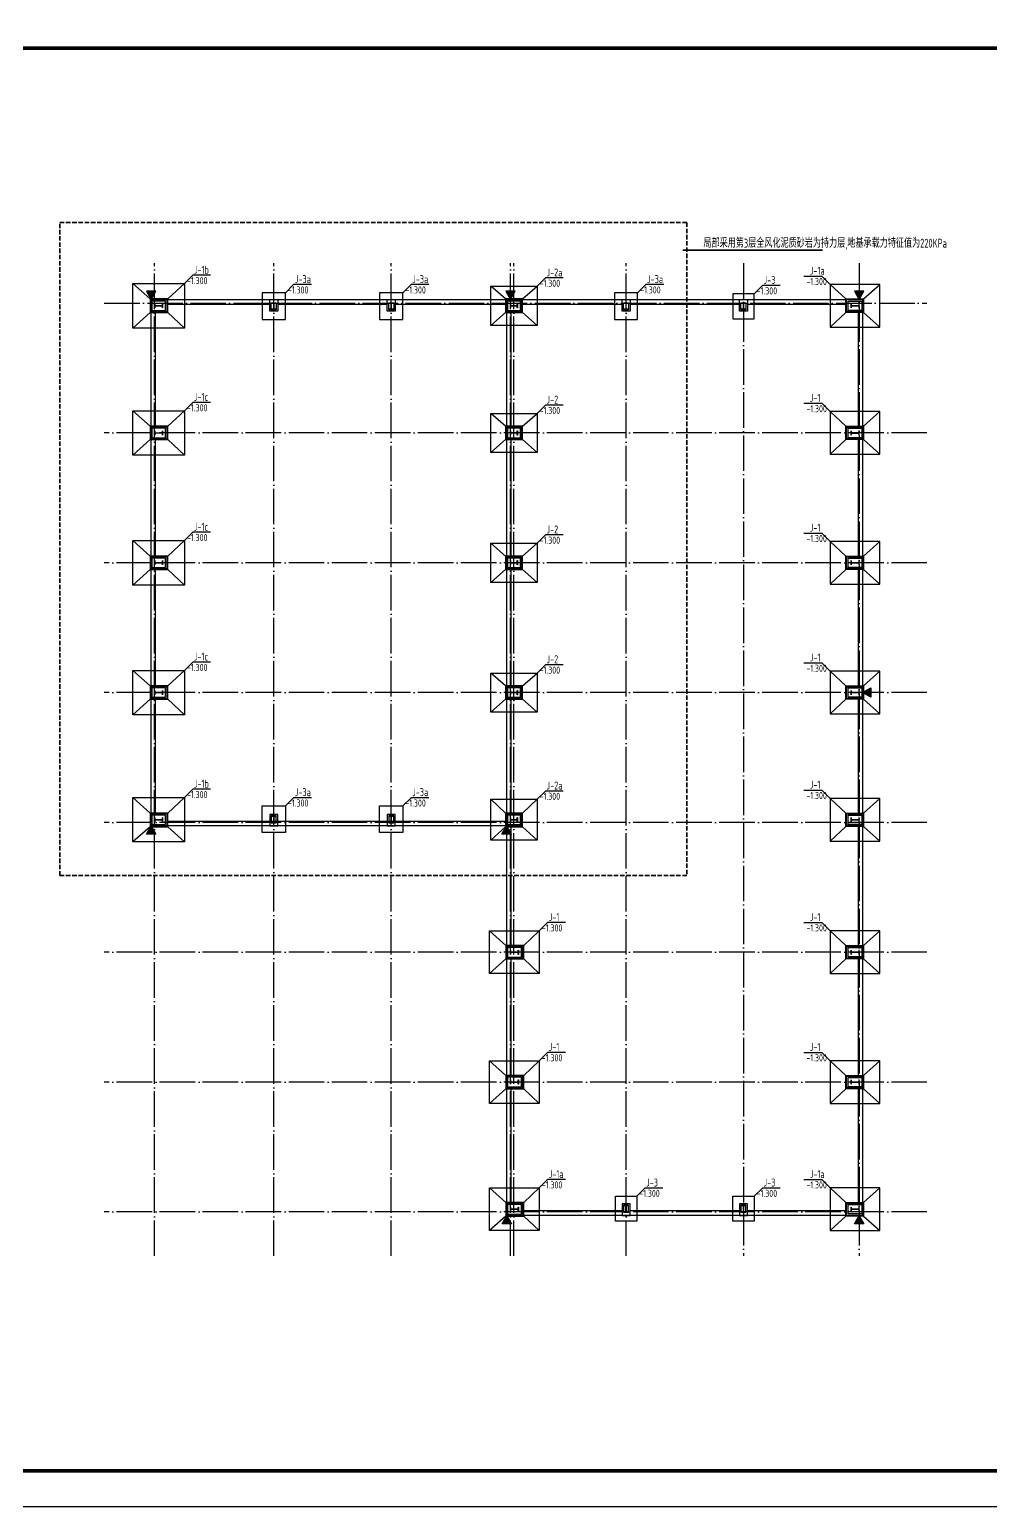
# Model space of a CAD drawing. Extents: x 69728788 to 150163257, y 20675998 to 43663798.
# Drawn here: x 75054591 to 75108611, y 21728288 to 21811338 of the extents above; entities that cross this region are included whole.
import ezdxf

# ---------------------------------------------------------------- set-up
doc = ezdxf.new("R2010")
doc.units = 0
doc.header["$LTSCALE"] = 1000
doc.header["$MEASUREMENT"] = 0
for name, pattern in [('DASH', [0.35, 0.25, -0.1]), ('DASHDOT', [25.4, 12.7, -6.35, 0, -6.35]), ('DOTE', [2.42, 2, -0.2, 0.02, -0.2])]:
    doc.linetypes.add(name, pattern=pattern)
doc.layers.add('20', color=2, linetype='CONTINUOUS', lineweight=35)
for name, color, linetype in [('DHX', 1, 'DASHDOT'), ('DOTE', 251, 'DOTE'), ('PUB_TITLE', 4, 'CONTINUOUS'), ('TEXT', 7, 'CONTINUOUS'), ('基础', 2, 'CONTINUOUS'), ('基础堆坡线', 97, 'CONTINUOUS'), ('填充8#', 8, 'CONTINUOUS'), ('柱', 2, 'CONTINUOUS'), ('梁', 4, 'CONTINUOUS'), ('钢柱', 3, 'CONTINUOUS')]:
    doc.layers.add(name, color=color, linetype=linetype)
doc.styles.add('TSSD_Rein', font='atssdeng.shx', dxfattribs={"width": 0.7, "bigfont": 'atssdchn.shx'})

msp = doc.modelspace()

# ---------------------------------------------------------------- hatches: boundary and pattern name
at = {"layer": 'DHX'}
for points in [[(75061693.1, 21796616.9), (75061160.1, 21796616.9), (75061422.4, 21796152.9)], [(75081893.1, 21796616.9), (75081360.1, 21796616.9), (75081622.4, 21796152.9)], [(75101493.1, 21796616.9), (75100960.1, 21796616.9), (75101222.4, 21796152.9)], [(75101886.4, 21774323.6), (75101886.4, 21773790.6), (75101422.4, 21774052.9)], [(75061693.1, 21766088.8), (75061160.1, 21766088.8), (75061422.4, 21766552.9)], [(75081668.1, 21766088.8), (75081135.1, 21766088.8), (75081397.4, 21766552.9)], [(75081693.1, 21744188.8), (75081160.1, 21744188.8), (75081422.4, 21744652.9)], [(75101493.1, 21744188.8), (75100960.1, 21744188.8), (75101222.4, 21744652.9)]]:
    msp.add_hatch(color=256, dxfattribs=at).paths.add_polyline_path(points)

# ---------------------------------------------------------------- linework, layer by layer
at = {"layer": '20'}
msp.add_line((75091310, 21798940), (75099170, 21798940), dxfattribs=at)
at = {"layer": '20', "linetype": 'DASH'}
msp.add_lwpolyline([(75056290, 21800490), (75091540, 21800490), (75091540, 21763770), (75056290, 21763770)], close=True, dxfattribs=at)
at = {"layer": 'DHX'}
for points in [[(75061693.1, 21796616.9), (75061160.1, 21796616.9), (75061422.4, 21796152.9)], [(75081893.1, 21796616.9), (75081360.1, 21796616.9), (75081622.4, 21796152.9)], [(75101493.1, 21796616.9), (75100960.1, 21796616.9), (75101222.4, 21796152.9)], [(75101886.4, 21774323.6), (75101886.4, 21773790.6), (75101422.4, 21774052.9)], [(75061693.1, 21766088.8), (75061160.1, 21766088.8), (75061422.4, 21766552.9)], [(75081668.1, 21766088.8), (75081135.1, 21766088.8), (75081397.4, 21766552.9)], [(75081693.1, 21744188.8), (75081160.1, 21744188.8), (75081422.4, 21744652.9)], [(75101493.1, 21744188.8), (75100960.1, 21744188.8), (75101222.4, 21744652.9)]]:
    msp.add_lwpolyline(points, close=True, dxfattribs=at)
at = {"layer": 'DOTE', "color": 25, "linetype": 'DOTE'}
for p, q in [((75061622.4, 21742376.8), (75061622.4, 21798198.7)), ((75068322.4, 21742376.8), (75068322.4, 21798198.7)), ((75074922.4, 21742376.8), (75074922.4, 21798198.7)), ((75081622.4, 21742376.8), (75081622.4, 21798198.7)), ((75081822.4, 21742376.8), (75081822.4, 21798198.7)), ((75088122.4, 21742376.8), (75088122.4, 21798198.7)), ((75094722.4, 21798198.7), (75094722.4, 21742376.8)), ((75058794.8, 21795952.9), (75105039.8, 21795952.9)), ((75105039.8, 21788652.9), (75058794.8, 21788652.9)), ((75105039.8, 21781352.9), (75058794.8, 21781352.9)), ((75105039.8, 21774052.9), (75058794.8, 21774052.9)), ((75105039.8, 21766752.9), (75058794.8, 21766752.9)), ((75105039.8, 21759452.9), (75058794.8, 21759452.9)), ((75105039.8, 21752152.9), (75058794.8, 21752152.9)), ((75105039.8, 21744852.9), (75058794.8, 21744852.9))]:
    msp.add_line(p, q, dxfattribs=at)
at = {"layer": 'DOTE', "color": 25}
msp.add_line((75101222.4, 21798198.7), (75101222.4, 21742376.8), dxfattribs=at)
at = {"layer": 'PUB_TITLE'}
msp.add_lwpolyline([(75043830.5, 21728287.7), (75162630.5, 21728287.7), (75162630.5, 21812287.7), (75043830.5, 21812287.7)], close=True, dxfattribs=at)
at = {"layer": 'PUB_TITLE', "const_width": 200}
msp.add_lwpolyline([(75048830.5, 21730287.7), (75160630.5, 21730287.7), (75160630.5, 21810287.7), (75048830.5, 21810287.7)], close=True, dxfattribs=at)
at = {"layer": 'TEXT'}
for p, q in [((75063763.3, 21797518.8), (75063297.4, 21797052.9)), ((75064770.2, 21797518.8), (75063763.3, 21797518.8)), ((75083588.3, 21797368.8), (75083122.4, 21796902.9)), ((75084595.2, 21797368.8), (75083588.3, 21797368.8)), ((75098124.6, 21797468.8), (75099131.5, 21797468.8)), ((75099131.5, 21797468.8), (75099597.4, 21797002.9)), ((75069438.3, 21796993.8), (75068972.4, 21796527.9)), ((75070445.2, 21796993.8), (75069438.3, 21796993.8)), ((75076038.3, 21796993.8), (75075572.4, 21796527.9)), ((75077045.2, 21796993.8), (75076038.3, 21796993.8)), ((75089238.3, 21796993.8), (75088772.4, 21796527.9)), ((75090245.2, 21796993.8), (75089238.3, 21796993.8)), ((75095788.3, 21796943.8), (75095322.4, 21796477.9)), ((75096795.2, 21796943.8), (75095788.3, 21796943.8)), ((75063763.3, 21790368.8), (75063297.4, 21789902.9)), ((75064770.2, 21790368.8), (75063763.3, 21790368.8)), ((75083588.3, 21790218.8), (75083122.4, 21789752.9)), ((75084595.2, 21790218.8), (75083588.3, 21790218.8)), ((75098124.6, 21790318.8), (75099131.5, 21790318.8)), ((75099131.5, 21790318.8), (75099597.4, 21789852.9)), ((75063763.3, 21783068.8), (75063297.4, 21782602.9)), ((75064770.2, 21783068.8), (75063763.3, 21783068.8)), ((75083588.3, 21782918.8), (75083122.4, 21782452.9)), ((75084595.2, 21782918.8), (75083588.3, 21782918.8)), ((75098124.6, 21783018.8), (75099131.5, 21783018.8)), ((75099131.5, 21783018.8), (75099597.4, 21782552.9)), ((75063763.3, 21775768.8), (75063297.4, 21775302.9)), ((75064770.2, 21775768.8), (75063763.3, 21775768.8)), ((75098124.6, 21775718.8), (75099131.5, 21775718.8)), ((75099131.5, 21775718.8), (75099597.4, 21775252.9)), ((75083588.3, 21775618.8), (75083122.4, 21775152.9)), ((75084595.2, 21775618.8), (75083588.3, 21775618.8)), ((75063763.3, 21768618.8), (75063297.4, 21768152.9)), ((75064770.2, 21768618.8), (75063763.3, 21768618.8)), ((75083588.3, 21768518.8), (75083122.4, 21768052.9)), ((75084595.2, 21768518.8), (75083588.3, 21768518.8)), ((75098124.6, 21768568.8), (75099131.5, 21768568.8)), ((75099131.5, 21768568.8), (75099597.4, 21768102.9)), ((75069438.3, 21768143.8), (75068972.4, 21767677.9)), ((75070445.2, 21768143.8), (75069438.3, 21768143.8)), ((75076038.3, 21768143.8), (75075572.4, 21767677.9)), ((75077045.2, 21768143.8), (75076038.3, 21768143.8)), ((75083713.3, 21761118.8), (75083247.4, 21760652.9)), ((75084720.2, 21761118.8), (75083713.3, 21761118.8)), ((75098124.6, 21761118.8), (75099131.5, 21761118.8)), ((75099131.5, 21761118.8), (75099597.4, 21760652.9)), ((75083713.3, 21753818.8), (75083247.4, 21753352.9)), ((75084720.2, 21753818.8), (75083713.3, 21753818.8)), ((75098124.6, 21753818.8), (75099131.5, 21753818.8)), ((75099131.5, 21753818.8), (75099597.4, 21753352.9)), ((75083713.3, 21746668.8), (75083247.4, 21746202.9)), ((75084720.2, 21746668.8), (75083713.3, 21746668.8)), ((75098124.6, 21746668.8), (75099131.5, 21746668.8)), ((75099131.5, 21746668.8), (75099597.4, 21746202.9)), ((75089188.3, 21746193.8), (75088722.4, 21745727.9)), ((75090195.2, 21746193.8), (75089188.3, 21746193.8)), ((75095788.3, 21746193.8), (75095322.4, 21745727.9)), ((75096795.2, 21746193.8), (75095788.3, 21746193.8))]:
    msp.add_line(p, q, dxfattribs=at)
at = {"layer": '基础'}
for points in [[(75060397.4, 21797052.9), (75063297.4, 21797052.9), (75063297.4, 21794552.9), (75060397.4, 21794552.9)], [(75067672.4, 21795027.9), (75068972.4, 21795027.9), (75068972.4, 21796527.9), (75067672.4, 21796527.9)], [(75074272.4, 21795027.9), (75075572.4, 21795027.9), (75075572.4, 21796527.9), (75074272.4, 21796527.9)], [(75080522.4, 21796902.9), (75083122.4, 21796902.9), (75083122.4, 21794702.9), (75080522.4, 21794702.9)], [(75087472.4, 21795027.9), (75088772.4, 21795027.9), (75088772.4, 21796527.9), (75087472.4, 21796527.9)], [(75094122.4, 21795077.9), (75095322.4, 21795077.9), (75095322.4, 21796477.9), (75094122.4, 21796477.9)], [(75102397.4, 21797002.9), (75099597.4, 21797002.9), (75099597.4, 21794602.9), (75102397.4, 21794602.9)], [(75060397.4, 21789902.9), (75063297.4, 21789902.9), (75063297.4, 21787402.9), (75060397.4, 21787402.9)], [(75102397.4, 21789852.9), (75099597.4, 21789852.9), (75099597.4, 21787452.9), (75102397.4, 21787452.9)], [(75080522.4, 21789752.9), (75083122.4, 21789752.9), (75083122.4, 21787552.9), (75080522.4, 21787552.9)], [(75060397.4, 21782602.9), (75063297.4, 21782602.9), (75063297.4, 21780102.9), (75060397.4, 21780102.9)], [(75080522.4, 21782452.9), (75083122.4, 21782452.9), (75083122.4, 21780252.9), (75080522.4, 21780252.9)], [(75102397.4, 21782552.9), (75099597.4, 21782552.9), (75099597.4, 21780152.9), (75102397.4, 21780152.9)], [(75060397.4, 21775302.9), (75063297.4, 21775302.9), (75063297.4, 21772802.9), (75060397.4, 21772802.9)], [(75080522.4, 21775152.9), (75083122.4, 21775152.9), (75083122.4, 21772952.9), (75080522.4, 21772952.9)], [(75102397.4, 21775252.9), (75099597.4, 21775252.9), (75099597.4, 21772852.9), (75102397.4, 21772852.9)], [(75060397.4, 21768152.9), (75063297.4, 21768152.9), (75063297.4, 21765652.9), (75060397.4, 21765652.9)], [(75067672.4, 21767677.9), (75068972.4, 21767677.9), (75068972.4, 21766177.9), (75067672.4, 21766177.9)], [(75074272.4, 21767677.9), (75075572.4, 21767677.9), (75075572.4, 21766177.9), (75074272.4, 21766177.9)], [(75080522.4, 21768052.9), (75083122.4, 21768052.9), (75083122.4, 21765752.9), (75080522.4, 21765752.9)], [(75102397.4, 21768102.9), (75099597.4, 21768102.9), (75099597.4, 21765702.9), (75102397.4, 21765702.9)], [(75080447.4, 21760652.9), (75083247.4, 21760652.9), (75083247.4, 21758252.9), (75080447.4, 21758252.9)], [(75102397.4, 21760652.9), (75099597.4, 21760652.9), (75099597.4, 21758252.9), (75102397.4, 21758252.9)], [(75080447.4, 21753352.9), (75083247.4, 21753352.9), (75083247.4, 21750952.9), (75080447.4, 21750952.9)], [(75102397.4, 21753352.9), (75099597.4, 21753352.9), (75099597.4, 21750952.9), (75102397.4, 21750952.9)], [(75080447.4, 21746202.9), (75083247.4, 21746202.9), (75083247.4, 21743802.9), (75080447.4, 21743802.9)], [(75102397.4, 21746202.9), (75099597.4, 21746202.9), (75099597.4, 21743802.9), (75102397.4, 21743802.9)], [(75087522.4, 21745727.9), (75088722.4, 21745727.9), (75088722.4, 21744327.9), (75087522.4, 21744327.9)], [(75094122.4, 21745727.9), (75095322.4, 21745727.9), (75095322.4, 21744327.9), (75094122.4, 21744327.9)]]:
    msp.add_lwpolyline(points, close=True, dxfattribs=at)
at = {"layer": '基础堆坡线'}
for p, q in [((75061372.4, 21796202.9), (75060397.4, 21797052.9)), ((75062372.4, 21796202), (75063297.4, 21797052.9)), ((75081347.4, 21796202.9), (75080522.4, 21796902.9)), ((75082297.4, 21796202.9), (75083122.4, 21796902.9)), ((75100472.4, 21796202), (75099597.4, 21797002.9)), ((75101472.4, 21796202.9), (75102397.4, 21797002.9)), ((75061372.4, 21795427.9), (75060397.4, 21794552.9)), ((75062372.4, 21795428.7), (75063297.4, 21794552.9)), ((75081347.4, 21795427.9), (75080522.4, 21794702.9)), ((75082297.4, 21795427.9), (75083122.4, 21794702.9)), ((75100472.4, 21795428.7), (75099597.4, 21794602.9)), ((75101472.4, 21795427.9), (75102397.4, 21794602.9)), ((75061372.4, 21789027.9), (75060397.4, 21789902.9)), ((75062372.4, 21789027), (75063297.4, 21789902.9)), ((75100472.4, 21789027), (75099597.4, 21789852.9)), ((75101472.4, 21789027.9), (75102397.4, 21789852.9)), ((75081347.4, 21789027.9), (75080522.4, 21789752.9)), ((75082297.4, 21789027.9), (75083122.4, 21789752.9)), ((75061372.4, 21788277.9), (75060397.4, 21787402.9)), ((75062372.4, 21788278.7), (75063297.4, 21787402.9)), ((75081347.4, 21788277.9), (75080522.4, 21787552.9)), ((75082297.4, 21788277.9), (75083122.4, 21787552.9)), ((75100472.4, 21788278.7), (75099597.4, 21787452.9)), ((75101472.4, 21788277.9), (75102397.4, 21787452.9)), ((75061372.4, 21781727.9), (75060397.4, 21782602.9)), ((75062372.4, 21781727), (75063297.4, 21782602.9)), ((75081347.4, 21781727.9), (75080522.4, 21782452.9)), ((75082297.4, 21781727.9), (75083122.4, 21782452.9)), ((75100472.4, 21781727), (75099597.4, 21782552.9)), ((75101472.4, 21781727.9), (75102397.4, 21782552.9)), ((75061372.4, 21780977.9), (75060397.4, 21780102.9)), ((75062372.4, 21780978.7), (75063297.4, 21780102.9)), ((75081347.4, 21780977.9), (75080522.4, 21780252.9)), ((75082297.4, 21780977.9), (75083122.4, 21780252.9)), ((75100472.4, 21780978.7), (75099597.4, 21780152.9)), ((75101472.4, 21780977.9), (75102397.4, 21780152.9)), ((75061372.4, 21774427.9), (75060397.4, 21775302.9)), ((75062372.4, 21774427), (75063297.4, 21775302.9)), ((75081347.4, 21774427.9), (75080522.4, 21775152.9)), ((75082297.4, 21774427.9), (75083122.4, 21775152.9)), ((75100472.4, 21774427), (75099597.4, 21775252.9)), ((75101472.4, 21774427.9), (75102397.4, 21775252.9)), ((75061372.4, 21773677.9), (75060397.4, 21772802.9)), ((75062372.4, 21773678.7), (75063297.4, 21772802.9)), ((75081347.4, 21773677.9), (75080522.4, 21772952.9)), ((75082297.4, 21773677.9), (75083122.4, 21772952.9)), ((75100472.4, 21773678.7), (75099597.4, 21772852.9)), ((75101472.4, 21773677.9), (75102397.4, 21772852.9)), ((75061372.4, 21767277.9), (75060397.4, 21768152.9)), ((75062372.4, 21767277), (75063297.4, 21768152.9)), ((75081347.4, 21767277.9), (75080522.4, 21768052.9)), ((75082297.4, 21767277.9), (75083122.4, 21768052.9)), ((75100472.4, 21767277), (75099597.4, 21768102.9)), ((75101472.4, 21767277.9), (75102397.4, 21768102.9)), ((75061372.4, 21766502.9), (75060397.4, 21765652.9)), ((75062372.4, 21766503.7), (75063297.4, 21765652.9)), ((75081347.4, 21766502.9), (75080522.4, 21765752.9)), ((75082297.4, 21766502.9), (75083122.4, 21765752.9)), ((75100472.4, 21766528.7), (75099597.4, 21765702.9)), ((75101472.4, 21766527.9), (75102397.4, 21765702.9)), ((75081372.4, 21759827.9), (75080447.4, 21760652.9)), ((75082372.4, 21759827), (75083247.4, 21760652.9)), ((75100472.4, 21759827), (75099597.4, 21760652.9)), ((75101472.4, 21759827.9), (75102397.4, 21760652.9)), ((75081372.4, 21759077.9), (75080447.4, 21758252.9)), ((75082372.4, 21759078.7), (75083247.4, 21758252.9)), ((75100472.4, 21759078.7), (75099597.4, 21758252.9)), ((75101472.4, 21759077.9), (75102397.4, 21758252.9)), ((75081372.4, 21752527.9), (75080447.4, 21753352.9)), ((75082372.4, 21752527), (75083247.4, 21753352.9)), ((75100472.4, 21752527), (75099597.4, 21753352.9)), ((75101472.4, 21752527.9), (75102397.4, 21753352.9)), ((75081372.4, 21751777.9), (75080447.4, 21750952.9)), ((75082372.4, 21751778.7), (75083247.4, 21750952.9)), ((75100472.4, 21751778.7), (75099597.4, 21750952.9)), ((75101472.4, 21751777.9), (75102397.4, 21750952.9)), ((75081372.4, 21745377.9), (75080447.4, 21746202.9)), ((75082372.4, 21745377), (75083247.4, 21746202.9)), ((75100472.4, 21745377), (75099597.4, 21746202.9)), ((75101472.4, 21745377.9), (75102397.4, 21746202.9)), ((75081372.4, 21744602.9), (75080447.4, 21743802.9)), ((75082372.4, 21744603.7), (75083247.4, 21743802.9)), ((75100472.4, 21744603.7), (75099597.4, 21743802.9)), ((75101472.4, 21744602.9), (75102397.4, 21743802.9))]:
    msp.add_line(p, q, dxfattribs=at)
for points in [[(75061372.4, 21795427.9), (75061847.4, 21795427.9), (75062372.4, 21795427.9), (75062372.4, 21795802.9), (75062372.4, 21796202.9), (75061847.4, 21796202.9), (75061372.4, 21796202.9)], [(75081347.4, 21795427.9), (75081822.4, 21795427.9), (75082297.4, 21795427.9), (75082297.4, 21795797.9), (75082297.4, 21796202.9), (75081822.4, 21796202.9), (75081347.4, 21796202.9)], [(75101472.4, 21795427.9), (75100997.4, 21795427.9), (75100472.4, 21795427.9), (75100472.4, 21795802.9), (75100472.4, 21796202.9), (75100997.4, 21796202.9), (75101472.4, 21796202.9)], [(75061372.4, 21788277.9), (75061847.4, 21788277.9), (75062372.4, 21788277.9), (75062372.4, 21788652.9), (75062372.4, 21789027.9), (75061847.4, 21789027.9), (75061372.4, 21789027.9)], [(75081347.4, 21788277.9), (75081822.4, 21788277.9), (75082297.4, 21788277.9), (75082297.4, 21788647.9), (75082297.4, 21789027.9), (75081822.4, 21789027.9), (75081347.4, 21789027.9)], [(75101472.4, 21788277.9), (75100997.4, 21788277.9), (75100472.4, 21788277.9), (75100472.4, 21788652.9), (75100472.4, 21789027.9), (75100997.4, 21789027.9), (75101472.4, 21789027.9)], [(75061372.4, 21780977.9), (75061847.4, 21780977.9), (75062372.4, 21780977.9), (75062372.4, 21781352.9), (75062372.4, 21781727.9), (75061847.4, 21781727.9), (75061372.4, 21781727.9)], [(75081347.4, 21780977.9), (75081822.4, 21780977.9), (75082297.4, 21780977.9), (75082297.4, 21781347.9), (75082297.4, 21781727.9), (75081822.4, 21781727.9), (75081347.4, 21781727.9)], [(75101472.4, 21780977.9), (75100997.4, 21780977.9), (75100472.4, 21780977.9), (75100472.4, 21781352.9), (75100472.4, 21781727.9), (75100997.4, 21781727.9), (75101472.4, 21781727.9)], [(75061372.4, 21773677.9), (75061847.4, 21773677.9), (75062372.4, 21773677.9), (75062372.4, 21774052.9), (75062372.4, 21774427.9), (75061847.4, 21774427.9), (75061372.4, 21774427.9)], [(75081347.4, 21773677.9), (75081822.4, 21773677.9), (75082297.4, 21773677.9), (75082297.4, 21774047.9), (75082297.4, 21774427.9), (75081822.4, 21774427.9), (75081347.4, 21774427.9)], [(75101472.4, 21773677.9), (75100997.4, 21773677.9), (75100472.4, 21773677.9), (75100472.4, 21774052.9), (75100472.4, 21774427.9), (75100997.4, 21774427.9), (75101472.4, 21774427.9)], [(75061372.4, 21766502.9), (75061847.4, 21766502.9), (75062372.4, 21766502.9), (75062372.4, 21766902.9), (75062372.4, 21767277.9), (75061847.4, 21767277.9), (75061372.4, 21767277.9)], [(75081347.4, 21766502.9), (75081822.4, 21766502.9), (75082297.4, 21766502.9), (75082297.4, 21766897.9), (75082297.4, 21767277.9), (75081822.4, 21767277.9), (75081347.4, 21767277.9)], [(75101472.4, 21766527.9), (75100997.4, 21766527.9), (75100472.4, 21766527.9), (75100472.4, 21766902.9), (75100472.4, 21767277.9), (75100997.4, 21767277.9), (75101472.4, 21767277.9)], [(75081372.4, 21759077.9), (75081847.4, 21759077.9), (75082372.4, 21759077.9), (75082372.4, 21759452.9), (75082372.4, 21759827.9), (75081847.4, 21759827.9), (75081372.4, 21759827.9)], [(75101472.4, 21759077.9), (75100997.4, 21759077.9), (75100472.4, 21759077.9), (75100472.4, 21759452.9), (75100472.4, 21759827.9), (75100997.4, 21759827.9), (75101472.4, 21759827.9)], [(75081372.4, 21751777.9), (75081847.4, 21751777.9), (75082372.4, 21751777.9), (75082372.4, 21752152.9), (75082372.4, 21752527.9), (75081847.4, 21752527.9), (75081372.4, 21752527.9)], [(75101472.4, 21751777.9), (75100997.4, 21751777.9), (75100472.4, 21751777.9), (75100472.4, 21752152.9), (75100472.4, 21752527.9), (75100997.4, 21752527.9), (75101472.4, 21752527.9)], [(75081372.4, 21744602.9), (75081847.4, 21744602.9), (75082372.4, 21744602.9), (75082372.4, 21745002.9), (75082372.4, 21745377.9), (75081847.4, 21745377.9), (75081372.4, 21745377.9)], [(75101472.4, 21744602.9), (75100997.4, 21744602.9), (75100472.4, 21744602.9), (75100472.4, 21745002.9), (75100472.4, 21745377.9), (75100997.4, 21745377.9), (75101472.4, 21745377.9)]]:
    msp.add_lwpolyline(points, close=True, dxfattribs=at)
at = {"layer": '填充8#'}
for points in [[(75061457.4, 21795537.9), (75061847.4, 21795537.9), (75062237.4, 21795537.9), (75062237.4, 21795802.9), (75062237.4, 21796067.9), (75061847.4, 21796067.9), (75061457.4, 21796067.9), (75061457.4, 21795537.9)], [(75068182.4, 21795582.9), (75068182.4, 21795777.9), (75068182.4, 21795972.9), (75068322.4, 21795972.9), (75068462.4, 21795972.9), (75068462.4, 21795777.9), (75068462.4, 21795582.9), (75068182.4, 21795582.9)], [(75074782.4, 21795582.9), (75074782.4, 21795777.9), (75074782.4, 21795972.9), (75074922.4, 21795972.9), (75075062.4, 21795972.9), (75075062.4, 21795777.9), (75075062.4, 21795582.9), (75074782.4, 21795582.9)], [(75081457.4, 21795537.9), (75081822.4, 21795537.9), (75082187.4, 21795537.9), (75082187.4, 21795802.9), (75082187.4, 21796067.9), (75081822.4, 21796067.9), (75081457.4, 21796067.9), (75081457.4, 21795537.9)], [(75087982.4, 21795582.9), (75087982.4, 21795777.9), (75087982.4, 21795972.9), (75088122.4, 21795972.9), (75088262.4, 21795972.9), (75088262.4, 21795777.9), (75088262.4, 21795582.9), (75087982.4, 21795582.9)], [(75094582.4, 21795582.9), (75094582.4, 21795777.9), (75094582.4, 21795972.9), (75094722.4, 21795972.9), (75094862.4, 21795972.9), (75094862.4, 21795777.9), (75094862.4, 21795582.9), (75094582.4, 21795582.9)], [(75101387.4, 21795537.9), (75100997.4, 21795537.9), (75100607.4, 21795537.9), (75100607.4, 21795802.9), (75100607.4, 21796067.9), (75100997.4, 21796067.9), (75101387.4, 21796067.9), (75101387.4, 21795537.9)], [(75061457.4, 21788387.9), (75061847.4, 21788387.9), (75062237.4, 21788387.9), (75062237.4, 21788652.9), (75062237.4, 21788917.9), (75061847.4, 21788917.9), (75061457.4, 21788917.9), (75061457.4, 21788387.9)], [(75081457.4, 21788387.9), (75081822.4, 21788387.9), (75082187.4, 21788387.9), (75082187.4, 21788652.9), (75082187.4, 21788917.9), (75081822.4, 21788917.9), (75081457.4, 21788917.9), (75081457.4, 21788387.9)], [(75101387.4, 21788387.9), (75100997.4, 21788387.9), (75100607.4, 21788387.9), (75100607.4, 21788652.9), (75100607.4, 21788917.9), (75100997.4, 21788917.9), (75101387.4, 21788917.9), (75101387.4, 21788387.9)], [(75061457.4, 21781087.9), (75061847.4, 21781087.9), (75062237.4, 21781087.9), (75062237.4, 21781352.9), (75062237.4, 21781617.9), (75061847.4, 21781617.9), (75061457.4, 21781617.9), (75061457.4, 21781087.9)], [(75081457.4, 21781087.9), (75081822.4, 21781087.9), (75082187.4, 21781087.9), (75082187.4, 21781352.9), (75082187.4, 21781617.9), (75081822.4, 21781617.9), (75081457.4, 21781617.9), (75081457.4, 21781087.9)], [(75101387.4, 21781087.9), (75100997.4, 21781087.9), (75100607.4, 21781087.9), (75100607.4, 21781352.9), (75100607.4, 21781617.9), (75100997.4, 21781617.9), (75101387.4, 21781617.9), (75101387.4, 21781087.9)], [(75061457.4, 21773787.9), (75061847.4, 21773787.9), (75062237.4, 21773787.9), (75062237.4, 21774052.9), (75062237.4, 21774317.9), (75061847.4, 21774317.9), (75061457.4, 21774317.9), (75061457.4, 21773787.9)], [(75081457.4, 21773787.9), (75081822.4, 21773787.9), (75082187.4, 21773787.9), (75082187.4, 21774052.9), (75082187.4, 21774317.9), (75081822.4, 21774317.9), (75081457.4, 21774317.9), (75081457.4, 21773787.9)], [(75101387.4, 21773787.9), (75100997.4, 21773787.9), (75100607.4, 21773787.9), (75100607.4, 21774052.9), (75100607.4, 21774317.9), (75100997.4, 21774317.9), (75101387.4, 21774317.9), (75101387.4, 21773787.9)], [(75061457.4, 21766637.9), (75061847.4, 21766637.9), (75062237.4, 21766637.9), (75062237.4, 21766902.9), (75062237.4, 21767167.9), (75061847.4, 21767167.9), (75061457.4, 21767167.9), (75061457.4, 21766637.9)], [(75068182.4, 21767122.9), (75068182.4, 21766927.9), (75068182.4, 21766732.9), (75068322.4, 21766732.9), (75068462.4, 21766732.9), (75068462.4, 21766927.9), (75068462.4, 21767122.9), (75068182.4, 21767122.9)], [(75074782.4, 21767122.9), (75074782.4, 21766927.9), (75074782.4, 21766732.9), (75074922.4, 21766732.9), (75075062.4, 21766732.9), (75075062.4, 21766927.9), (75075062.4, 21767122.9), (75074782.4, 21767122.9)], [(75081457.4, 21766637.9), (75081822.4, 21766637.9), (75082187.4, 21766637.9), (75082187.4, 21766902.9), (75082187.4, 21767167.9), (75081822.4, 21767167.9), (75081457.4, 21767167.9), (75081457.4, 21766637.9)], [(75101387.4, 21766637.9), (75100997.4, 21766637.9), (75100607.4, 21766637.9), (75100607.4, 21766902.9), (75100607.4, 21767167.9), (75100997.4, 21767167.9), (75101387.4, 21767167.9), (75101387.4, 21766637.9)], [(75081452.4, 21759182.9), (75081847.4, 21759182.9), (75082242.4, 21759182.9), (75082242.4, 21759452.9), (75082242.4, 21759722.9), (75081847.4, 21759722.9), (75081452.4, 21759722.9), (75081452.4, 21759182.9)], [(75101387.4, 21759187.9), (75100997.4, 21759187.9), (75100607.4, 21759187.9), (75100607.4, 21759452.9), (75100607.4, 21759717.9), (75100997.4, 21759717.9), (75101387.4, 21759717.9), (75101387.4, 21759187.9)], [(75081452.4, 21751882.9), (75081847.4, 21751882.9), (75082242.4, 21751882.9), (75082242.4, 21752152.9), (75082242.4, 21752422.9), (75081847.4, 21752422.9), (75081452.4, 21752422.9), (75081452.4, 21751882.9)], [(75101387.4, 21751887.9), (75100997.4, 21751887.9), (75100607.4, 21751887.9), (75100607.4, 21752152.9), (75100607.4, 21752417.9), (75100997.4, 21752417.9), (75101387.4, 21752417.9), (75101387.4, 21751887.9)], [(75081452.4, 21744732.9), (75081847.4, 21744732.9), (75082242.4, 21744732.9), (75082242.4, 21745002.9), (75082242.4, 21745272.9), (75081847.4, 21745272.9), (75081452.4, 21745272.9), (75081452.4, 21744732.9)], [(75087982.4, 21745222.9), (75087982.4, 21745027.9), (75087982.4, 21744832.9), (75088122.4, 21744832.9), (75088262.4, 21744832.9), (75088262.4, 21745027.9), (75088262.4, 21745222.9), (75087982.4, 21745222.9)], [(75094582.4, 21745222.9), (75094582.4, 21745027.9), (75094582.4, 21744832.9), (75094722.4, 21744832.9), (75094862.4, 21744832.9), (75094862.4, 21745027.9), (75094862.4, 21745222.9), (75094582.4, 21745222.9)], [(75101387.4, 21744737.9), (75100997.4, 21744737.9), (75100607.4, 21744737.9), (75100607.4, 21745002.9), (75100607.4, 21745267.9), (75100997.4, 21745267.9), (75101387.4, 21745267.9), (75101387.4, 21744737.9)]]:
    msp.add_lwpolyline(points, dxfattribs=at)
at = {"layer": '柱'}
for points in [[(75061422.4, 21795477.9), (75061847.4, 21795477.9), (75062322.4, 21795477.9), (75062322.4, 21795802.9), (75062322.4, 21796152.9), (75061847.4, 21796152.9), (75061422.4, 21796152.9)], [(75068097.4, 21795502.9), (75068097.4, 21795777.9), (75068097.4, 21796152.9), (75068322.4, 21796152.9), (75068547.4, 21796152.9), (75068547.4, 21795777.9), (75068547.4, 21795502.9)], [(75074697.4, 21795502.9), (75074697.4, 21795777.9), (75074697.4, 21796152.9), (75074922.4, 21796152.9), (75075147.4, 21796152.9), (75075147.4, 21795777.9), (75075147.4, 21795502.9)], [(75081397.4, 21795477.9), (75081822.4, 21795477.9), (75082247.4, 21795477.9), (75082247.4, 21795797.9), (75082247.4, 21796152.9), (75081822.4, 21796152.9), (75081397.4, 21796152.9)], [(75087897.4, 21795502.9), (75087897.4, 21795777.9), (75087897.4, 21796152.9), (75088122.4, 21796152.9), (75088347.4, 21796152.9), (75088347.4, 21795777.9), (75088347.4, 21795502.9)], [(75094497.4, 21795502.9), (75094497.4, 21795777.9), (75094497.4, 21796152.9), (75094722.4, 21796152.9), (75094947.4, 21796152.9), (75094947.4, 21795777.9), (75094947.4, 21795502.9)], [(75101422.4, 21795477.9), (75100997.4, 21795477.9), (75100522.4, 21795477.9), (75100522.4, 21795802.9), (75100522.4, 21796152.9), (75100997.4, 21796152.9), (75101422.4, 21796152.9)], [(75061422.4, 21788327.9), (75061847.4, 21788327.9), (75062322.4, 21788327.9), (75062322.4, 21788652.9), (75062322.4, 21788977.9), (75061847.4, 21788977.9), (75061422.4, 21788977.9)], [(75081397.4, 21788327.9), (75081822.4, 21788327.9), (75082247.4, 21788327.9), (75082247.4, 21788647.9), (75082247.4, 21788977.9), (75081822.4, 21788977.9), (75081397.4, 21788977.9)], [(75101422.4, 21788327.9), (75100997.4, 21788327.9), (75100522.4, 21788327.9), (75100522.4, 21788652.9), (75100522.4, 21788977.9), (75100997.4, 21788977.9), (75101422.4, 21788977.9)], [(75061422.4, 21781027.9), (75061847.4, 21781027.9), (75062322.4, 21781027.9), (75062322.4, 21781352.9), (75062322.4, 21781677.9), (75061847.4, 21781677.9), (75061422.4, 21781677.9)], [(75081397.4, 21781027.9), (75081822.4, 21781027.9), (75082247.4, 21781027.9), (75082247.4, 21781347.9), (75082247.4, 21781677.9), (75081822.4, 21781677.9), (75081397.4, 21781677.9)], [(75101422.4, 21781027.9), (75100997.4, 21781027.9), (75100522.4, 21781027.9), (75100522.4, 21781352.9), (75100522.4, 21781677.9), (75100997.4, 21781677.9), (75101422.4, 21781677.9)], [(75061422.4, 21773727.9), (75061847.4, 21773727.9), (75062322.4, 21773727.9), (75062322.4, 21774052.9), (75062322.4, 21774377.9), (75061847.4, 21774377.9), (75061422.4, 21774377.9)], [(75081397.4, 21773727.9), (75081822.4, 21773727.9), (75082247.4, 21773727.9), (75082247.4, 21774047.9), (75082247.4, 21774377.9), (75081822.4, 21774377.9), (75081397.4, 21774377.9)], [(75101422.4, 21773727.9), (75100997.4, 21773727.9), (75100522.4, 21773727.9), (75100522.4, 21774052.9), (75100522.4, 21774377.9), (75100997.4, 21774377.9), (75101422.4, 21774377.9)], [(75061422.4, 21766552.9), (75061847.4, 21766552.9), (75062322.4, 21766552.9), (75062322.4, 21766902.9), (75062322.4, 21767227.9), (75061847.4, 21767227.9), (75061422.4, 21767227.9)], [(75068097.4, 21767202.9), (75068097.4, 21766927.9), (75068097.4, 21766552.9), (75068322.4, 21766552.9), (75068547.4, 21766552.9), (75068547.4, 21766927.9), (75068547.4, 21767202.9)], [(75074697.4, 21767202.9), (75074697.4, 21766927.9), (75074697.4, 21766552.9), (75074922.4, 21766552.9), (75075147.4, 21766552.9), (75075147.4, 21766927.9), (75075147.4, 21767202.9)], [(75081397.4, 21766552.9), (75081822.4, 21766552.9), (75082247.4, 21766552.9), (75082247.4, 21766897.9), (75082247.4, 21767227.9), (75081822.4, 21767227.9), (75081397.4, 21767227.9)], [(75101422.4, 21766577.9), (75100997.4, 21766577.9), (75100522.4, 21766577.9), (75100522.4, 21766902.9), (75100522.4, 21767227.9), (75100997.4, 21767227.9), (75101422.4, 21767227.9)], [(75081422.4, 21759127.9), (75081847.4, 21759127.9), (75082322.4, 21759127.9), (75082322.4, 21759452.9), (75082322.4, 21759777.9), (75081847.4, 21759777.9), (75081422.4, 21759777.9)], [(75101422.4, 21759127.9), (75100997.4, 21759127.9), (75100522.4, 21759127.9), (75100522.4, 21759452.9), (75100522.4, 21759777.9), (75100997.4, 21759777.9), (75101422.4, 21759777.9)], [(75081422.4, 21751827.9), (75081847.4, 21751827.9), (75082322.4, 21751827.9), (75082322.4, 21752152.9), (75082322.4, 21752477.9), (75081847.4, 21752477.9), (75081422.4, 21752477.9)], [(75101422.4, 21751827.9), (75100997.4, 21751827.9), (75100522.4, 21751827.9), (75100522.4, 21752152.9), (75100522.4, 21752477.9), (75100997.4, 21752477.9), (75101422.4, 21752477.9)], [(75081422.4, 21744652.9), (75081847.4, 21744652.9), (75082322.4, 21744652.9), (75082322.4, 21745002.9), (75082322.4, 21745327.9), (75081847.4, 21745327.9), (75081422.4, 21745327.9)], [(75087897.4, 21745302.9), (75087897.4, 21745027.9), (75087897.4, 21744652.9), (75088122.4, 21744652.9), (75088347.4, 21744652.9), (75088347.4, 21745027.9), (75088347.4, 21745302.9)], [(75094497.4, 21745302.9), (75094497.4, 21745027.9), (75094497.4, 21744652.9), (75094722.4, 21744652.9), (75094947.4, 21744652.9), (75094947.4, 21745027.9), (75094947.4, 21745302.9)], [(75101422.4, 21744652.9), (75100997.4, 21744652.9), (75100522.4, 21744652.9), (75100522.4, 21745002.9), (75100522.4, 21745327.9), (75100997.4, 21745327.9), (75101422.4, 21745327.9)]]:
    msp.add_lwpolyline(points, close=True, dxfattribs=at)
at = {"layer": '梁'}
for p, q in [((75061422.4, 21766552.9), (75061422.4, 21796152.9)), ((75061422.4, 21796152.9), (75101422.4, 21796152.9)), ((75062322.4, 21795902.9), (75068097.4, 21795902.9)), ((75068547.4, 21795902.9), (75074697.4, 21795902.9)), ((75075147.4, 21795902.9), (75081397.4, 21795902.9)), ((75082247.4, 21795902.9), (75087897.4, 21795902.9)), ((75088347.4, 21795902.9), (75094497.4, 21795902.9)), ((75094947.4, 21795902.9), (75100522.4, 21795902.9)), ((75101422.4, 21796152.9), (75101422.4, 21744652.9)), ((75061672.4, 21788977.9), (75061672.4, 21795477.9)), ((75081422.4, 21788977.9), (75081422.4, 21795477.9)), ((75081672.4, 21788977.9), (75081672.4, 21795477.9)), ((75101172.4, 21795477.9), (75101172.4, 21788977.9)), ((75061672.4, 21781677.9), (75061672.4, 21788327.9)), ((75081422.4, 21781677.9), (75081422.4, 21788327.9)), ((75081672.4, 21781677.9), (75081672.4, 21788327.9)), ((75101172.4, 21788327.9), (75101172.4, 21781677.9)), ((75061672.4, 21774377.9), (75061672.4, 21781027.9)), ((75081422.4, 21774377.9), (75081422.4, 21781027.9)), ((75081672.4, 21774377.9), (75081672.4, 21781027.9)), ((75101172.4, 21781027.9), (75101172.4, 21774377.9)), ((75061672.4, 21767227.9), (75061672.4, 21773727.9)), ((75081422.4, 21767227.9), (75081422.4, 21773727.9)), ((75081672.4, 21767227.9), (75081672.4, 21773727.9)), ((75101172.4, 21773727.9), (75101172.4, 21767227.9)), ((75081397.4, 21766802.9), (75062322.4, 21766802.9)), ((75101172.4, 21766577.9), (75101172.4, 21759777.9)), ((75081422.4, 21766552.9), (75061422.4, 21766552.9)), ((75081422.4, 21744652.9), (75081422.4, 21766552.9)), ((75081672.4, 21759777.9), (75081672.4, 21766552.9)), ((75081672.4, 21752477.9), (75081672.4, 21759127.9)), ((75101172.4, 21759127.9), (75101172.4, 21752477.9)), ((75081672.4, 21745327.9), (75081672.4, 21751827.9)), ((75101172.4, 21751827.9), (75101172.4, 21745327.9)), ((75101422.4, 21744652.9), (75081422.4, 21744652.9)), ((75087897.4, 21744902.9), (75082322.4, 21744902.9)), ((75094497.4, 21744902.9), (75088347.4, 21744902.9)), ((75100522.4, 21744902.9), (75094947.4, 21744902.9))]:
    msp.add_line(p, q, dxfattribs=at)
at = {"layer": '钢柱'}
for points in [[(75062072.4, 21795922.9), (75062072.4, 21795682.9), (75062060.4, 21795682.9), (75062060.4, 21795799.9), (75061634.4, 21795799.9), (75061634.4, 21795682.9), (75061622.4, 21795682.9), (75061622.4, 21795922.9), (75061634.4, 21795922.9), (75061634.4, 21795805.9), (75062060.4, 21795805.9), (75062060.4, 21795922.9)], [(75068202.4, 21795602.9), (75068442.4, 21795602.9), (75068442.4, 21795612.9), (75068325.4, 21795612.9), (75068325.4, 21795942.9), (75068442.4, 21795942.9), (75068442.4, 21795952.9), (75068202.4, 21795952.9), (75068202.4, 21795942.9), (75068319.4, 21795942.9), (75068319.4, 21795612.9), (75068202.4, 21795612.9)], [(75074802.4, 21795602.9), (75075042.4, 21795602.9), (75075042.4, 21795612.9), (75074925.4, 21795612.9), (75074925.4, 21795942.9), (75075042.4, 21795942.9), (75075042.4, 21795952.9), (75074802.4, 21795952.9), (75074802.4, 21795942.9), (75074919.4, 21795942.9), (75074919.4, 21795612.9), (75074802.4, 21795612.9)], [(75082022.4, 21795922.9), (75082022.4, 21795682.9), (75082010.4, 21795682.9), (75082010.4, 21795799.9), (75081634.4, 21795799.9), (75081634.4, 21795682.9), (75081622.4, 21795682.9), (75081622.4, 21795922.9), (75081634.4, 21795922.9), (75081634.4, 21795805.9), (75082010.4, 21795805.9), (75082010.4, 21795922.9)], [(75088002.4, 21795602.9), (75088242.4, 21795602.9), (75088242.4, 21795612.9), (75088125.4, 21795612.9), (75088125.4, 21795942.9), (75088242.4, 21795942.9), (75088242.4, 21795952.9), (75088002.4, 21795952.9), (75088002.4, 21795942.9), (75088119.4, 21795942.9), (75088119.4, 21795612.9), (75088002.4, 21795612.9)], [(75094602.4, 21795602.9), (75094842.4, 21795602.9), (75094842.4, 21795612.9), (75094725.4, 21795612.9), (75094725.4, 21795942.9), (75094842.4, 21795942.9), (75094842.4, 21795952.9), (75094602.4, 21795952.9), (75094602.4, 21795942.9), (75094719.4, 21795942.9), (75094719.4, 21795612.9), (75094602.4, 21795612.9)], [(75100772.4, 21795922.9), (75100772.4, 21795682.9), (75100784.4, 21795682.9), (75100784.4, 21795799.9), (75101210.4, 21795799.9), (75101210.4, 21795682.9), (75101222.4, 21795682.9), (75101222.4, 21795922.9), (75101210.4, 21795922.9), (75101210.4, 21795805.9), (75100784.4, 21795805.9), (75100784.4, 21795922.9)], [(75062072.4, 21788772.9), (75062072.4, 21788532.9), (75062060.4, 21788532.9), (75062060.4, 21788649.9), (75061634.4, 21788649.9), (75061634.4, 21788532.9), (75061622.4, 21788532.9), (75061622.4, 21788772.9), (75061634.4, 21788772.9), (75061634.4, 21788655.9), (75062060.4, 21788655.9), (75062060.4, 21788772.9)], [(75082022.4, 21788772.9), (75082022.4, 21788532.9), (75082010.4, 21788532.9), (75082010.4, 21788649.9), (75081634.4, 21788649.9), (75081634.4, 21788532.9), (75081622.4, 21788532.9), (75081622.4, 21788772.9), (75081634.4, 21788772.9), (75081634.4, 21788655.9), (75082010.4, 21788655.9), (75082010.4, 21788772.9)], [(75100772.4, 21788772.9), (75100772.4, 21788532.9), (75100784.4, 21788532.9), (75100784.4, 21788649.9), (75101210.4, 21788649.9), (75101210.4, 21788532.9), (75101222.4, 21788532.9), (75101222.4, 21788772.9), (75101210.4, 21788772.9), (75101210.4, 21788655.9), (75100784.4, 21788655.9), (75100784.4, 21788772.9)], [(75062072.4, 21781472.9), (75062072.4, 21781232.9), (75062060.4, 21781232.9), (75062060.4, 21781349.9), (75061634.4, 21781349.9), (75061634.4, 21781232.9), (75061622.4, 21781232.9), (75061622.4, 21781472.9), (75061634.4, 21781472.9), (75061634.4, 21781355.9), (75062060.4, 21781355.9), (75062060.4, 21781472.9)], [(75082022.4, 21781472.9), (75082022.4, 21781232.9), (75082010.4, 21781232.9), (75082010.4, 21781349.9), (75081634.4, 21781349.9), (75081634.4, 21781232.9), (75081622.4, 21781232.9), (75081622.4, 21781472.9), (75081634.4, 21781472.9), (75081634.4, 21781355.9), (75082010.4, 21781355.9), (75082010.4, 21781472.9)], [(75100772.4, 21781472.9), (75100772.4, 21781232.9), (75100784.4, 21781232.9), (75100784.4, 21781349.9), (75101210.4, 21781349.9), (75101210.4, 21781232.9), (75101222.4, 21781232.9), (75101222.4, 21781472.9), (75101210.4, 21781472.9), (75101210.4, 21781355.9), (75100784.4, 21781355.9), (75100784.4, 21781472.9)], [(75062072.4, 21774172.9), (75062072.4, 21773932.9), (75062060.4, 21773932.9), (75062060.4, 21774049.9), (75061634.4, 21774049.9), (75061634.4, 21773932.9), (75061622.4, 21773932.9), (75061622.4, 21774172.9), (75061634.4, 21774172.9), (75061634.4, 21774055.9), (75062060.4, 21774055.9), (75062060.4, 21774172.9)], [(75082022.4, 21774172.9), (75082022.4, 21773932.9), (75082010.4, 21773932.9), (75082010.4, 21774049.9), (75081634.4, 21774049.9), (75081634.4, 21773932.9), (75081622.4, 21773932.9), (75081622.4, 21774172.9), (75081634.4, 21774172.9), (75081634.4, 21774055.9), (75082010.4, 21774055.9), (75082010.4, 21774172.9)], [(75100772.4, 21774172.9), (75100772.4, 21773932.9), (75100784.4, 21773932.9), (75100784.4, 21774049.9), (75101210.4, 21774049.9), (75101210.4, 21773932.9), (75101222.4, 21773932.9), (75101222.4, 21774172.9), (75101210.4, 21774172.9), (75101210.4, 21774055.9), (75100784.4, 21774055.9), (75100784.4, 21774172.9)], [(75062072.4, 21767022.9), (75062072.4, 21766782.9), (75062060.4, 21766782.9), (75062060.4, 21766899.9), (75061634.4, 21766899.9), (75061634.4, 21766782.9), (75061622.4, 21766782.9), (75061622.4, 21767022.9), (75061634.4, 21767022.9), (75061634.4, 21766905.9), (75062060.4, 21766905.9), (75062060.4, 21767022.9)], [(75068202.4, 21767102.9), (75068442.4, 21767102.9), (75068442.4, 21767092.9), (75068325.4, 21767092.9), (75068325.4, 21766762.9), (75068442.4, 21766762.9), (75068442.4, 21766752.9), (75068202.4, 21766752.9), (75068202.4, 21766762.9), (75068319.4, 21766762.9), (75068319.4, 21767092.9), (75068202.4, 21767092.9)], [(75074802.4, 21767102.9), (75075042.4, 21767102.9), (75075042.4, 21767092.9), (75074925.4, 21767092.9), (75074925.4, 21766762.9), (75075042.4, 21766762.9), (75075042.4, 21766752.9), (75074802.4, 21766752.9), (75074802.4, 21766762.9), (75074919.4, 21766762.9), (75074919.4, 21767092.9), (75074802.4, 21767092.9)], [(75082022.4, 21767022.9), (75082022.4, 21766782.9), (75082010.4, 21766782.9), (75082010.4, 21766899.9), (75081634.4, 21766899.9), (75081634.4, 21766782.9), (75081622.4, 21766782.9), (75081622.4, 21767022.9), (75081634.4, 21767022.9), (75081634.4, 21766905.9), (75082010.4, 21766905.9), (75082010.4, 21767022.9)], [(75100772.4, 21767022.9), (75100772.4, 21766782.9), (75100784.4, 21766782.9), (75100784.4, 21766899.9), (75101210.4, 21766899.9), (75101210.4, 21766782.9), (75101222.4, 21766782.9), (75101222.4, 21767022.9), (75101210.4, 21767022.9), (75101210.4, 21766905.9), (75100784.4, 21766905.9), (75100784.4, 21767022.9)], [(75082072.4, 21759572.9), (75082072.4, 21759332.9), (75082060.4, 21759332.9), (75082060.4, 21759449.9), (75081634.4, 21759449.9), (75081634.4, 21759332.9), (75081622.4, 21759332.9), (75081622.4, 21759572.9), (75081634.4, 21759572.9), (75081634.4, 21759455.9), (75082060.4, 21759455.9), (75082060.4, 21759572.9)], [(75100772.4, 21759572.9), (75100772.4, 21759332.9), (75100784.4, 21759332.9), (75100784.4, 21759449.9), (75101210.4, 21759449.9), (75101210.4, 21759332.9), (75101222.4, 21759332.9), (75101222.4, 21759572.9), (75101210.4, 21759572.9), (75101210.4, 21759455.9), (75100784.4, 21759455.9), (75100784.4, 21759572.9)], [(75082072.4, 21752272.9), (75082072.4, 21752032.9), (75082060.4, 21752032.9), (75082060.4, 21752149.9), (75081634.4, 21752149.9), (75081634.4, 21752032.9), (75081622.4, 21752032.9), (75081622.4, 21752272.9), (75081634.4, 21752272.9), (75081634.4, 21752155.9), (75082060.4, 21752155.9), (75082060.4, 21752272.9)], [(75100772.4, 21752272.9), (75100772.4, 21752032.9), (75100784.4, 21752032.9), (75100784.4, 21752149.9), (75101210.4, 21752149.9), (75101210.4, 21752032.9), (75101222.4, 21752032.9), (75101222.4, 21752272.9), (75101210.4, 21752272.9), (75101210.4, 21752155.9), (75100784.4, 21752155.9), (75100784.4, 21752272.9)], [(75082072.4, 21745122.9), (75082072.4, 21744882.9), (75082060.4, 21744882.9), (75082060.4, 21744999.9), (75081634.4, 21744999.9), (75081634.4, 21744882.9), (75081622.4, 21744882.9), (75081622.4, 21745122.9), (75081634.4, 21745122.9), (75081634.4, 21745005.9), (75082060.4, 21745005.9), (75082060.4, 21745122.9)], [(75088002.4, 21745202.9), (75088242.4, 21745202.9), (75088242.4, 21745192.9), (75088125.4, 21745192.9), (75088125.4, 21744862.9), (75088242.4, 21744862.9), (75088242.4, 21744852.9), (75088002.4, 21744852.9), (75088002.4, 21744862.9), (75088119.4, 21744862.9), (75088119.4, 21745192.9), (75088002.4, 21745192.9)], [(75094602.4, 21745202.9), (75094842.4, 21745202.9), (75094842.4, 21745192.9), (75094725.4, 21745192.9), (75094725.4, 21744862.9), (75094842.4, 21744862.9), (75094842.4, 21744852.9), (75094602.4, 21744852.9), (75094602.4, 21744862.9), (75094719.4, 21744862.9), (75094719.4, 21745192.9), (75094602.4, 21745192.9)], [(75100772.4, 21745122.9), (75100772.4, 21744882.9), (75100784.4, 21744882.9), (75100784.4, 21744999.9), (75101210.4, 21744999.9), (75101210.4, 21744882.9), (75101222.4, 21744882.9), (75101222.4, 21745122.9), (75101210.4, 21745122.9), (75101210.4, 21745005.9), (75100784.4, 21745005.9), (75100784.4, 21745122.9)]]:
    msp.add_lwpolyline(points, close=True, dxfattribs=at)

# ---------------------------------------------------------------- texts
at = {"layer": 'TEXT', "color": 2, "style": 'TSSD_Rein', "width": 0.7}
msp.add_text('局部采用第3层全风化泥质砂岩为持力层,地基承载力特征值为220KPa', height=500, dxfattribs=at).set_placement((75092475.1, 21799073.4, -1019.6))
at = {"layer": 'TEXT', "style": 'TSSD_Rein', "width": 0.7}
for s, height, p in [('-1.300', 400, (75063445, 21797018.4)), ('J-1b', 450, (75063825.5, 21797602.6)), ('J-3a', 450, (75069500.5, 21797077.6)), ('J-3a', 450, (75076100.5, 21797077.6)), ('J-2a', 450, (75083650.5, 21797452.6)), ('J-3a', 450, (75089300.5, 21797077.6)), ('J-3', 450, (75095850.5, 21797027.6)), ('-1.300', 400, (75098265.1, 21796968.4)), ('J-1a', 450, (75098451.3, 21797552.6)), ('-1.300', 400, (75069120, 21796493.4)), ('-1.300', 400, (75075720, 21796493.4)), ('-1.300', 400, (75083270, 21796868.4)), ('-1.300', 400, (75088920, 21796493.4)), ('-1.300', 400, (75095470, 21796443.4)), ('J-1c', 450, (75063825.5, 21790452.6)), ('J-2', 450, (75083650.5, 21790302.6)), ('J-1', 450, (75098451.3, 21790402.6)), ('-1.300', 400, (75063445, 21789868.4)), ('-1.300', 400, (75083270, 21789718.4)), ('-1.300', 400, (75098265.1, 21789818.4)), ('J-1c', 450, (75063825.5, 21783152.6)), ('J-2', 450, (75083650.5, 21783002.6)), ('J-1', 450, (75098451.3, 21783102.6)), ('-1.300', 400, (75063445, 21782568.4)), ('-1.300', 400, (75083270, 21782418.4)), ('-1.300', 400, (75098265.1, 21782518.4)), ('J-1c', 450, (75063825.5, 21775852.6)), ('J-2', 450, (75083650.5, 21775702.6)), ('J-1', 450, (75098451.3, 21775802.6)), ('-1.300', 400, (75063445, 21775268.4)), ('-1.300', 400, (75083270, 21775118.4)), ('-1.300', 400, (75098265.1, 21775218.4)), ('J-1b', 450, (75063825.5, 21768702.6)), ('J-1', 450, (75098451.3, 21768652.6)), ('-1.300', 400, (75063445, 21768118.4)), ('J-3a', 450, (75069500.5, 21768227.6)), ('J-3a', 450, (75076100.5, 21768227.6)), ('-1.300', 400, (75083270, 21768018.4)), ('J-2a', 450, (75083650.5, 21768602.6)), ('-1.300', 400, (75098265.1, 21768068.4)), ('-1.300', 400, (75069120, 21767643.4)), ('-1.300', 400, (75075720, 21767643.4)), ('J-1', 450, (75083775.5, 21761202.6)), ('J-1', 450, (75098451.3, 21761202.6)), ('-1.300', 400, (75083395, 21760618.4)), ('-1.300', 400, (75098265.1, 21760618.4)), ('J-1', 450, (75083775.5, 21753902.6)), ('J-1', 450, (75098451.3, 21753902.6)), ('-1.300', 400, (75083395, 21753318.4)), ('-1.300', 400, (75098265.1, 21753318.4)), ('J-1a', 450, (75083775.5, 21746752.6)), ('J-3', 450, (75089250.5, 21746277.6)), ('J-3', 450, (75095850.5, 21746277.6)), ('J-1a', 450, (75098451.3, 21746752.6)), ('-1.300', 400, (75083395, 21746168.4)), ('-1.300', 400, (75088870, 21745693.4)), ('-1.300', 400, (75095470, 21745693.4)), ('-1.300', 400, (75098265.1, 21746168.4))]:
    msp.add_text(s, height=height, dxfattribs=at).set_placement(p)

doc.saveas('drawing.dxf')
